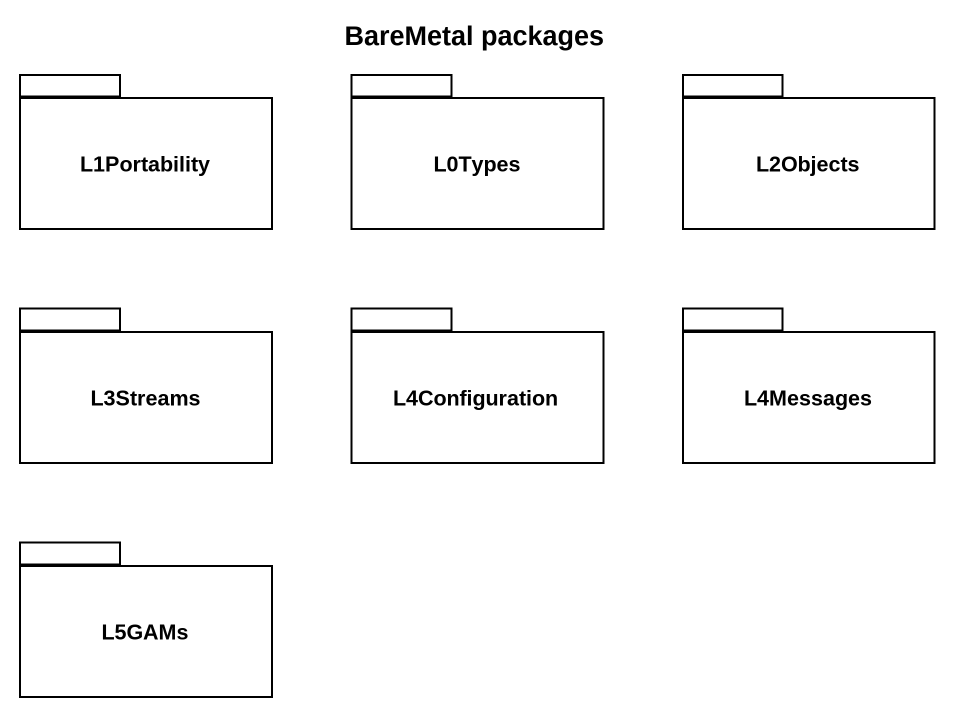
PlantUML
@startuml
title BareMetal packages
package L1Portability {
}
package L0Types {
}
package L2Objects {
}
package L3Streams {
}
package L4Configuration {
}
package L4Messages {
}
package L5GAMs {
}
@enduml
